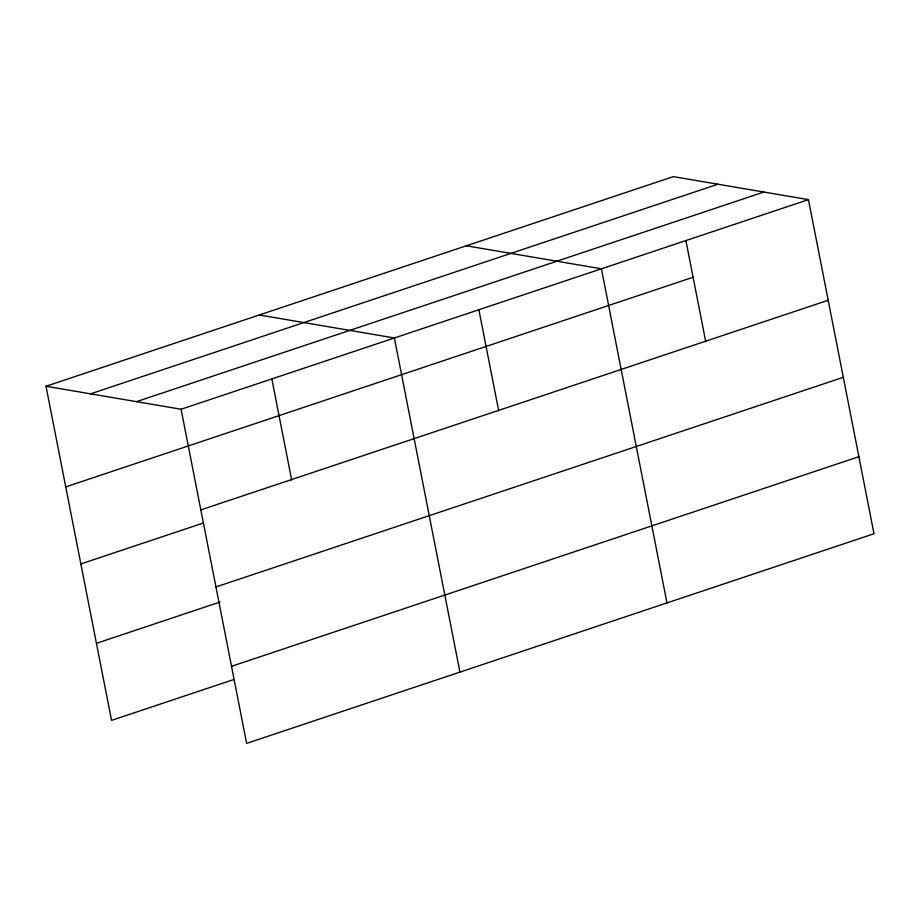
<?xml version="1.0" encoding="UTF-8"?>
<svg xmlns="http://www.w3.org/2000/svg" width="920" height="920" viewBox="0 0 920 920"><rect width="100%" height="100%" fill="white"/><g stroke="black" fill="none" stroke-linecap="round" stroke-linejoin="round"><path stroke-width="1.38" d="M46 386.25L673.359 176.629L808.45 199.629L874 533.749L246.64 743.371L181.09 409.25L46 386.25L111.55 720.371L233.829 679.512M90.574 393.841L717.933 184.218M136.505 401.66L763.864 192.038M181.09 409.25L808.45 199.629M65.745 486.898L693.105 277.265M200.836 509.898L828.195 300.265M80.856 563.937L203.136 523.089M215.947 586.948L843.306 377.315M96.439 643.321L220.064 602.013M231.529 666.321L858.889 456.699M466.325 245.801L601.415 268.801L666.977 602.922M259.302 314.985L394.392 337.985L459.942 672.106M685.975 240.925L705.744 341.711M478.94 310.097L498.72 410.883M271.917 379.281L291.686 480.056"/></g></svg>
